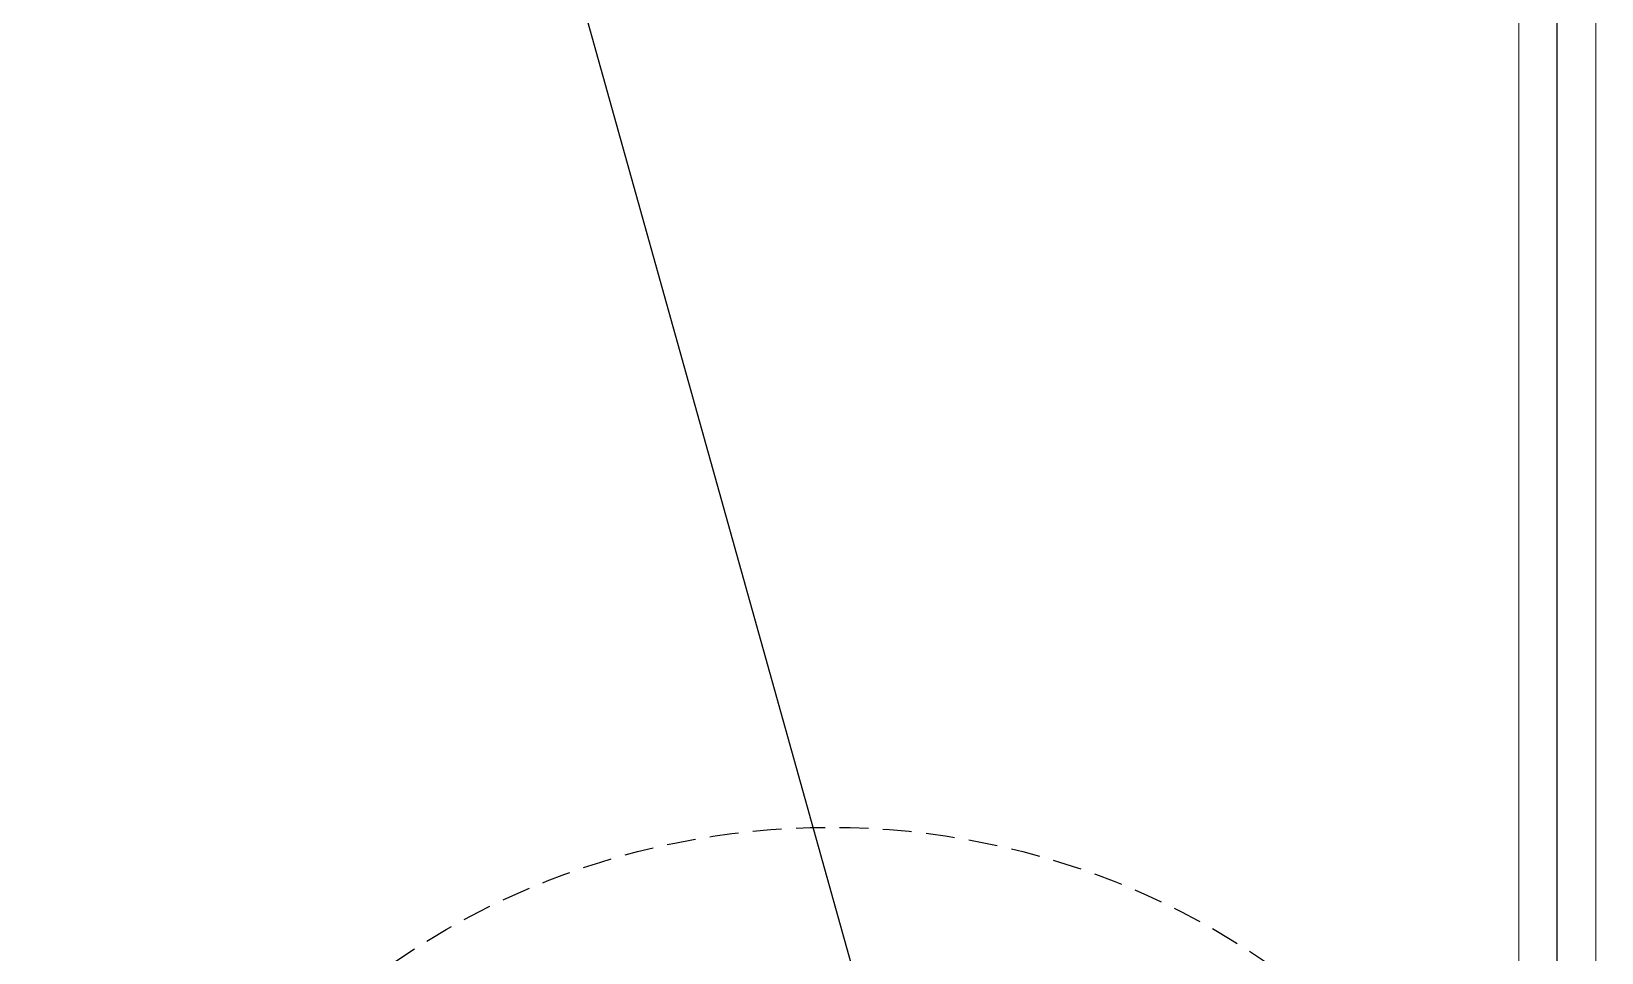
# Model space of a CAD drawing. Extents: x -9568 to -1230, y 8910 to 14862.
# Drawn here: x -7675 to -7512.2, y 13513.5 to 13609 of the extents above; entities that cross this region are included whole.
import ezdxf

# ---------------------------------------------------------------- set-up
doc = ezdxf.new("R2010")
doc.units = 0
doc.header["$LTSCALE"] = 12
doc.linetypes.add('CENTER', pattern=[50.8, 31.75, -6.35, 6.35, -6.35])
doc.linetypes.add('DASHED', pattern=[0.75, 0.5, -0.25])
for name, color, linetype in [('01粗实线', 7, 'CONTINUOUS'), ('2', 3, 'CONTINUOUS'), ('4虚线层', 6, 'DASHED')]:
    doc.layers.add(name, color=color, linetype=linetype)
doc.layers.add('2中心线层', color=1, linetype='CENTER', lineweight=25)
doc.layers.add('7标注层', color=4, linetype='CONTINUOUS', lineweight=20)

# ---------------------------------------------------------------- blocks, each defined once
blk = doc.blocks.new('G$CBB9FC1A2')
at = {"layer": '4虚线层', "ltscale": 0.5}
blk.add_circle((0, 0), 80, dxfattribs=at)

msp = doc.modelspace()

# ---------------------------------------------------------------- linework, layer by layer
at = {"layer": '2', "extrusion": (0.004686, 0.017452, 0.999837)}
msp.add_line((-7790.9841, 14230.96523, 884.3993), (-7586.5207, 13499.88552, 82.66856), dxfattribs=at)
at = {"layer": '2中心线层'}
msp.add_line((-7516.76702, 12271.5369, 82.66856), (-7516.76702, 14061.24132, 82.66856), dxfattribs=at)
at = {"layer": '7标注层', "elevation": 82.66856}
msp.add_lwpolyline([(-7520.76702, 12361.52075), (-7512.76702, 12361.52075), (-7512.76702, 13971.52075), (-7520.76702, 13971.52075)], close=True, dxfattribs=at)

# ---------------------------------------------------------------- block references
at = {"layer": '01粗实线', "lineweight": -3, "ltscale": 2}
msp.add_blockref('G$CBB9FC1A2', (-7592.17458, 13446.51174, 82.66856), dxfattribs=at)

doc.saveas('drawing.dxf')
